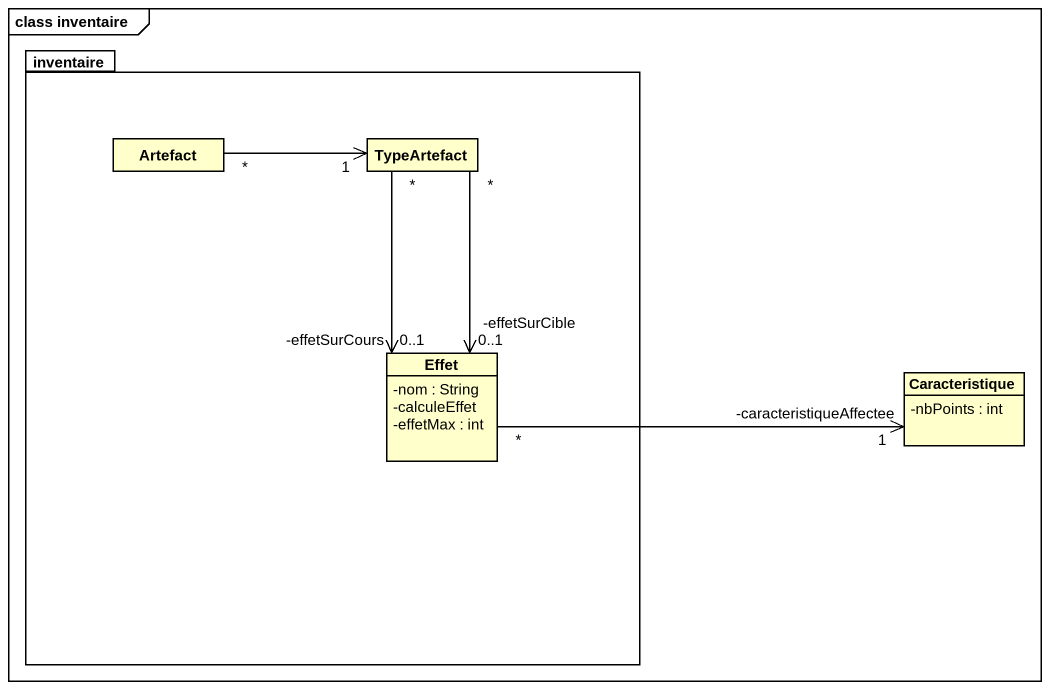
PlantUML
@startuml
mainframe class inventaire
hide circle
hide empty members
skinparam classAttributeIconSize 0
package inventaire {
  class Artefact
  class TypeArtefact
  class Effet {
    -nom : String
    -calculeEffet
    -effetMax : int
  }
}
class Caracteristique {
  -nbPoints : int
}
Artefact "*" -right-> "1" TypeArtefact
TypeArtefact "*" --> "-effetSurCours\n0..1" Effet
TypeArtefact "*" --> "-effetSurCible\n0..1" Effet
Effet "*" -right-> "1\n-caracteristiqueAffectee" Caracteristique
@enduml
